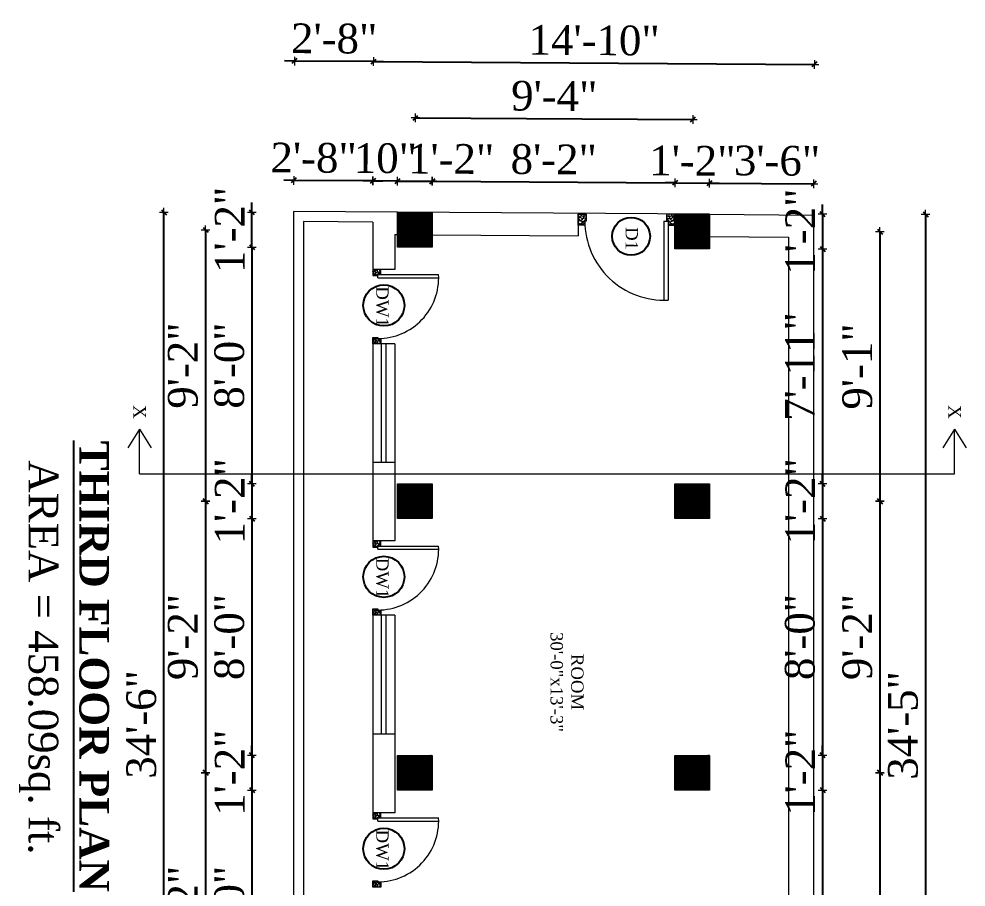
# Model space of a CAD drawing. Header units: inches. Extents: x 4069 to 291496, y -47643 to 12535.
# Drawn here: x 34035.5 to 34418, y 3508.3 to 3858.9 of the extents above; entities that cross this region are included whole.
import ezdxf

# ---------------------------------------------------------------- set-up
doc = ezdxf.new("R2010")
doc.units = ezdxf.units.IN
doc.header["$LTSCALE"] = 5
doc.header["$MEASUREMENT"] = 0
for name, color, linetype, lineweight in [('A-WALL', 7, 'Continuous', 9), ('Dimension', 7, 'Continuous', 18), ('DOOR', 62, 'Continuous', 0)]:
    doc.layers.add(name, color=color, linetype=linetype, lineweight=lineweight)
doc.layers.add('dim line', color=7, linetype='Continuous', lineweight=15, true_color=0xfab2b2)
doc.layers.add('TEXT', color=6, linetype='Continuous')
doc.layers.add('WALL', color=7, linetype='Continuous')
doc.styles.add('ordinary', font='times.ttf')
doc.dimstyles.new('Copy of 96', dxfattribs={"dimtxt": 7, "dimasz": 4, "dimexe": 0.5, "dimexo": 0.5, "dimgap": 3, "dimtad": 1, "dimdec": 1, "dimzin": 11, "dimdsep": 46, "dimlunit": 4, "dimtxsty": 'ordinary', "dimblk": 'OBLIQUE', "dimcen": 0.09, "dimse1": 1, "dimse2": 1, "dimclrt": 6, "dimazin": 0, "dimtfac": 1, "dimtdec": 1, "dimtix": 1, "dimtmove": 2, "dimatfit": 3, "dimldrblk": 'leader', "dimfxl": 0.5, "dimfxlon": 1, "dimtolj": 1, "dimtzin": 0, "dimarcsym": 0})
pattern_1 = [(315, (32698.64002, 28093.22477), (0.08838834765, 0.08838834765), [])]

# ---------------------------------------------------------------- blocks, each defined once
blk = doc.blocks.new('A$C27B36B59')
at = {"layer": 'DOOR'}
for p, q in [((0, 4), (0, 0)), ((2.5, 4), (0, 4)), ((2.5, 2.5), (2.5, 4)), ((0, 0), (3, 0)), ((3, 2.5), (2.5, 2.5)), ((3, 0), (3, 2.5))]:
    blk.add_line(p, q, dxfattribs=at)
for centre, radius, start, end in [((-1.4, -0.54), 4.75, 22.1411, 72.838), ((1.34, 2.09), 1.64, 45.138, 144.8948), ((2.21, 0.3), 2.49, 83.3149, 152.658), ((0.13, 0.37), 2.05, 349.4875, 93.6805), ((1.96, -0.47), 2.01, 58.7447, 166.495), ((-0.06, 0.32), 1.13, 343.542, 86.947), ((2.08, -0.4), 1.17, 38.2816, 160.1519)]:
    blk.add_arc(centre, radius, start, end, dxfattribs=at)
blk = doc.blocks.new('D2')
at = {"layer": 'DOOR'}
for p, q in [((74473.95, 24047.59), (74473.95, 24018.09)), ((74473.95, 24047.59), (74475.45, 24047.59)), ((74475.45, 24047.59), (74475.45, 24018.13))]:
    blk.add_line(p, q, dxfattribs=at)
blk.add_arc((74473.95, 24047.59), 29.5, 180, 272.9146, dxfattribs=at)
at = {"layer": 'DOOR', "xscale": -1, "rotation": 180}
blk.add_blockref('A$C27B36B59', (74441.95, 24050.09), dxfattribs=at)
at = {"layer": 'DOOR', "rotation": 180}
blk.add_blockref('A$C27B36B59', (74477.95, 24050.09), dxfattribs=at)
blk = doc.blocks.new('oblique')
at = {"color": 0, "lineweight": -2}
blk.add_line((0.25, 0.25), (-0.25, -0.25), dxfattribs=at)
at = {"layer": 'dim line', "lineweight": 9}
for p, q in [((-0.4375, 0), (0.4375, 0)), ((0, 0.4375), (0, -0.4375))]:
    blk.add_line(p, q, dxfattribs=at)
blk = doc.blocks.new('*D1446')
at = {"layer": 'A-WALL', "color": 0, "lineweight": -2, "ltscale": 50, "transparency": 16777216}
for p, q in [((34129.6, 3780.77), (34129.6, 3784.77)), ((34129.6, 3766.77), (34129.6, 3780.77)), ((34129.6, 3766.77), (34129.6, 3762.77))]:
    blk.add_line(p, q, dxfattribs=at)
at = {"layer": 'Defpoints', "color": 0, "ltscale": 50, "transparency": 16777216}
for p in [(34129.6, 3780.77), (34188.36, 3780.77, -58.17), (34188.36, 3766.77, -58.17)]:
    blk.add_point(p, dxfattribs=at)
at = {"layer": 'A-WALL', "color": 0, "lineweight": -2, "ltscale": 50, "transparency": 16777216, "xscale": 4, "yscale": 4, "zscale": 4}
for p, rotation in [((34129.6, 3780.77), 270), ((34129.6, 3766.77), 90)]:
    blk.add_blockref('oblique', p, dxfattribs=dict(at, rotation=rotation))
at = {"layer": 'A-WALL', "color": 6, "ltscale": 50, "transparency": 16777216, "insert": (34120.6, 3773.77), "char_height": 12, "attachment_point": 5, "rotation": 90, "style": 'ordinary'}
blk.add_mtext('\\A1;1\'-2"', dxfattribs=at)
blk = doc.blocks.new('_OBLIQUE')
at = {"color": 0, "linetype": 'ByBlock'}
blk.add_line((-0.5, -0.5), (0.5, 0.5), dxfattribs=at)
blk = doc.blocks.new('leader')
at = {"layer": 'Dimension'}
for p, q in [((0, -4.328), (0, 4.328)), ((-4.424, 0), (4.424, 0))]:
    blk.add_line(p, q, dxfattribs=at)
blk = doc.blocks.new('*D1447')
at = {"layer": 'A-WALL', "color": 0, "lineweight": -2, "ltscale": 5, "transparency": 16777216}
blk.add_line((34129.6, 3766.77), (34129.6, 3671.15), dxfattribs=at)
at = {"layer": 'Defpoints', "color": 0, "ltscale": 5, "transparency": 16777216}
for p in [(34188.36, 3766.77, -58.17), (34129.6, 3671.15), (34188.36, 3671.15, -58.17)]:
    blk.add_point(p, dxfattribs=at)
at = {"layer": 'A-WALL', "color": 0, "lineweight": -2, "ltscale": 5, "transparency": 16777216, "xscale": 4, "yscale": 4, "zscale": 4}
for p, rotation in [((34129.6, 3766.77), 90), ((34129.6, 3671.15), 270)]:
    blk.add_blockref('oblique', p, dxfattribs=dict(at, rotation=rotation))
at = {"layer": 'A-WALL', "color": 6, "ltscale": 5, "transparency": 16777216, "insert": (34120.5, 3718.96), "char_height": 12, "attachment_point": 5, "rotation": 90, "style": 'ordinary'}
blk.add_mtext('\\A1;8\'-0"', dxfattribs=at)
blk = doc.blocks.new('*D1448')
at = {"layer": 'A-WALL', "color": 0, "lineweight": -2, "ltscale": 5, "transparency": 16777216}
for p, q in [((34129.6, 3671.15), (34129.6, 3675.15)), ((34129.6, 3671.15), (34129.6, 3657.15)), ((34129.6, 3657.15), (34129.6, 3653.15))]:
    blk.add_line(p, q, dxfattribs=at)
at = {"layer": 'Defpoints', "color": 0, "ltscale": 5, "transparency": 16777216}
for p in [(34188.36, 3671.15, -58.17), (34129.6, 3657.15), (34188.36, 3657.15, -58.17)]:
    blk.add_point(p, dxfattribs=at)
at = {"layer": 'A-WALL', "color": 0, "lineweight": -2, "ltscale": 5, "transparency": 16777216, "xscale": 4, "yscale": 4, "zscale": 4}
for p, rotation in [((34129.6, 3671.15), 270), ((34129.6, 3657.15), 90)]:
    blk.add_blockref('oblique', p, dxfattribs=dict(at, rotation=rotation))
at = {"layer": 'A-WALL', "color": 6, "ltscale": 5, "transparency": 16777216, "insert": (34120.6, 3664.15), "char_height": 12, "attachment_point": 5, "rotation": 90, "style": 'ordinary'}
blk.add_mtext('\\A1;1\'-2"', dxfattribs=at)
blk = doc.blocks.new('*D1449')
at = {"layer": 'A-WALL', "color": 0, "lineweight": -2, "ltscale": 5, "transparency": 16777216}
blk.add_line((34129.6, 3657.15), (34129.6, 3561.53), dxfattribs=at)
at = {"layer": 'Defpoints', "color": 0, "ltscale": 5, "transparency": 16777216}
for p in [(34188.36, 3657.15, -58.17), (34129.6, 3561.53), (34188.36, 3561.53, -58.17)]:
    blk.add_point(p, dxfattribs=at)
at = {"layer": 'A-WALL', "color": 0, "lineweight": -2, "ltscale": 5, "transparency": 16777216, "xscale": 4, "yscale": 4, "zscale": 4}
for p, rotation in [((34129.6, 3657.15), 90), ((34129.6, 3561.53), 270)]:
    blk.add_blockref('oblique', p, dxfattribs=dict(at, rotation=rotation))
at = {"layer": 'A-WALL', "color": 6, "ltscale": 5, "transparency": 16777216, "insert": (34120.5, 3609.34), "char_height": 12, "attachment_point": 5, "rotation": 90, "style": 'ordinary'}
blk.add_mtext('\\A1;8\'-0"', dxfattribs=at)
blk = doc.blocks.new('*D1450')
at = {"layer": 'A-WALL', "color": 0, "lineweight": -2, "ltscale": 5, "transparency": 16777216}
for p, q in [((34129.6, 3561.53), (34129.6, 3565.53)), ((34129.6, 3561.53), (34129.6, 3547.53)), ((34129.6, 3547.53), (34129.6, 3543.53))]:
    blk.add_line(p, q, dxfattribs=at)
at = {"layer": 'Defpoints', "color": 0, "ltscale": 5, "transparency": 16777216}
for p in [(34188.36, 3561.53, -58.17), (34129.6, 3547.53), (34188.36, 3547.53, -58.17)]:
    blk.add_point(p, dxfattribs=at)
at = {"layer": 'A-WALL', "color": 0, "lineweight": -2, "ltscale": 5, "transparency": 16777216, "xscale": 4, "yscale": 4, "zscale": 4}
for p, rotation in [((34129.6, 3561.53), 270), ((34129.6, 3547.53), 90)]:
    blk.add_blockref('oblique', p, dxfattribs=dict(at, rotation=rotation))
at = {"layer": 'A-WALL', "color": 6, "ltscale": 5, "transparency": 16777216, "insert": (34120.6, 3554.53), "char_height": 12, "attachment_point": 5, "rotation": 90, "style": 'ordinary'}
blk.add_mtext('\\A1;1\'-2"', dxfattribs=at)
blk = doc.blocks.new('*D1451')
at = {"layer": 'A-WALL', "color": 0, "lineweight": -2, "ltscale": 5, "transparency": 16777216}
blk.add_line((34129.6, 3547.53), (34129.6, 3451.53), dxfattribs=at)
at = {"layer": 'Defpoints', "color": 0, "ltscale": 5, "transparency": 16777216}
for p in [(34188.36, 3547.53, -58.17), (34129.6, 3451.53), (34188.36, 3451.53)]:
    blk.add_point(p, dxfattribs=at)
at = {"layer": 'A-WALL', "color": 0, "lineweight": -2, "ltscale": 5, "transparency": 16777216, "xscale": 4, "yscale": 4, "zscale": 4}
for p, rotation in [((34129.6, 3547.53), 90), ((34129.6, 3451.53), 270)]:
    blk.add_blockref('oblique', p, dxfattribs=dict(at, rotation=rotation))
at = {"layer": 'A-WALL', "color": 6, "ltscale": 5, "transparency": 16777216, "insert": (34120.5, 3499.53), "char_height": 12, "attachment_point": 5, "rotation": 90, "style": 'ordinary'}
blk.add_mtext('\\A1;8\'-0"', dxfattribs=at)
blk = doc.blocks.new('*D1336')
at = {"layer": 'A-WALL', "color": 0, "lineweight": -2, "ltscale": 5, "transparency": 16777216}
blk.add_line((34110.85, 3773.77), (34110.85, 3664.15), dxfattribs=at)
at = {"layer": 'Defpoints', "color": 0, "ltscale": 5, "transparency": 16777216}
for p in [(34195.36, 3773.77, -58.17), (34110.85, 3664.15), (34195.36, 3664.15, -58.17)]:
    blk.add_point(p, dxfattribs=at)
at = {"layer": 'A-WALL', "color": 0, "lineweight": -2, "ltscale": 5, "transparency": 16777216, "xscale": 4, "yscale": 4, "zscale": 4}
for p, rotation in [((34110.85, 3773.77), 90), ((34110.85, 3664.15), 270)]:
    blk.add_blockref('oblique', p, dxfattribs=dict(at, rotation=rotation))
at = {"layer": 'A-WALL', "color": 6, "ltscale": 5, "transparency": 16777216, "insert": (34101.73, 3718.96), "char_height": 12, "attachment_point": 5, "rotation": 90, "style": 'ordinary'}
blk.add_mtext('\\A1;9\'-2"', dxfattribs=at)
blk = doc.blocks.new('*D1453')
at = {"layer": 'A-WALL', "color": 0, "lineweight": -2, "ltscale": 5, "transparency": 16777216}
blk.add_line((34110.85, 3664.15), (34110.85, 3554.53), dxfattribs=at)
at = {"layer": 'Defpoints', "color": 0, "ltscale": 5, "transparency": 16777216}
for p in [(34195.36, 3664.15, -58.17), (34110.85, 3554.53), (34195.36, 3554.53, -58.17)]:
    blk.add_point(p, dxfattribs=at)
at = {"layer": 'A-WALL', "color": 0, "lineweight": -2, "ltscale": 5, "transparency": 16777216, "xscale": 4, "yscale": 4, "zscale": 4}
for p, rotation in [((34110.85, 3664.15), 90), ((34110.85, 3554.53), 270)]:
    blk.add_blockref('oblique', p, dxfattribs=dict(at, rotation=rotation))
at = {"layer": 'A-WALL', "color": 6, "ltscale": 5, "transparency": 16777216, "insert": (34101.73, 3609.34), "char_height": 12, "attachment_point": 5, "rotation": 90, "style": 'ordinary'}
blk.add_mtext('\\A1;9\'-2"', dxfattribs=at)
blk = doc.blocks.new('*D1454')
at = {"layer": 'A-WALL', "color": 0, "lineweight": -2, "ltscale": 5, "transparency": 16777216}
blk.add_line((34110.85, 3554.53), (34110.85, 3444.53), dxfattribs=at)
at = {"layer": 'Defpoints', "color": 0, "ltscale": 5, "transparency": 16777216}
for p in [(34195.36, 3554.53, -58.17), (34110.85, 3444.53), (34195.36, 3444.53, -58.17)]:
    blk.add_point(p, dxfattribs=at)
at = {"layer": 'A-WALL', "color": 0, "lineweight": -2, "ltscale": 5, "transparency": 16777216, "xscale": 4, "yscale": 4, "zscale": 4}
for p, rotation in [((34110.85, 3554.53), 90), ((34110.85, 3444.53), 270)]:
    blk.add_blockref('oblique', p, dxfattribs=dict(at, rotation=rotation))
at = {"layer": 'A-WALL', "color": 6, "ltscale": 5, "transparency": 16777216, "insert": (34101.73, 3499.53), "char_height": 12, "attachment_point": 5, "rotation": 90, "style": 'ordinary'}
blk.add_mtext('\\A1;9\'-2"', dxfattribs=at)
blk = doc.blocks.new('*D1337')
at = {"layer": 'A-WALL', "color": 0, "lineweight": -2, "ltscale": 5, "transparency": 16777216}
blk.add_line((34094.04, 3367.19), (34094.04, 3780.86), dxfattribs=at)
at = {"layer": 'Defpoints', "color": 0, "ltscale": 5, "transparency": 16777216}
for p in [(34094.04, 3780.86), (34188.36, 3780.86, -58.17), (34298.7, 3367.19, -58)]:
    blk.add_point(p, dxfattribs=at)
at = {"layer": 'A-WALL', "color": 0, "lineweight": -2, "ltscale": 5, "transparency": 16777216, "xscale": 4, "yscale": 4, "zscale": 4}
for p, rotation in [((34094.04, 3780.86), 90), ((34094.04, 3367.19), 270)]:
    blk.add_blockref('oblique', p, dxfattribs=dict(at, rotation=rotation))
at = {"layer": 'A-WALL', "color": 6, "ltscale": 5, "transparency": 16777216, "insert": (34084.94, 3574.02), "char_height": 12, "attachment_point": 5, "rotation": 90, "style": 'ordinary'}
blk.add_mtext('\\A1;34\'-6"', dxfattribs=at)
blk = doc.blocks.new('*D1455')
at = {"layer": 'A-WALL', "color": 0, "lineweight": -2, "ltscale": 50, "transparency": 16777216}
for p, q in [((34360.07, 3780.04), (34360.07, 3784.04)), ((34360.07, 3780.04), (34360.07, 3766.04)), ((34360.07, 3766.04), (34360.07, 3762.04))]:
    blk.add_line(p, q, dxfattribs=at)
at = {"layer": 'Defpoints', "color": 0, "ltscale": 50, "transparency": 16777216}
for p in [(34314.36, 3780.04, -58.17), (34314.36, 3766.04, -58.17), (34360.07, 3766.04)]:
    blk.add_point(p, dxfattribs=at)
at = {"layer": 'A-WALL', "color": 0, "lineweight": -2, "ltscale": 50, "transparency": 16777216, "xscale": 4, "yscale": 4, "zscale": 4}
for p, rotation in [((34360.07, 3780.04), 270), ((34360.07, 3766.04), 90)]:
    blk.add_blockref('oblique', p, dxfattribs=dict(at, rotation=rotation))
at = {"layer": 'A-WALL', "color": 6, "ltscale": 50, "transparency": 16777216, "insert": (34351.07, 3773.04), "char_height": 12, "attachment_point": 5, "rotation": 90, "style": 'ordinary'}
blk.add_mtext('\\A1;1\'-2"', dxfattribs=at)
blk = doc.blocks.new('*D1456')
at = {"layer": 'A-WALL', "color": 0, "lineweight": -2, "ltscale": 5, "transparency": 16777216}
blk.add_line((34360.07, 3766.04), (34360.07, 3671.15), dxfattribs=at)
at = {"layer": 'Defpoints', "color": 0, "ltscale": 5, "transparency": 16777216}
for p in [(34314.36, 3766.04, -58.17), (34314.36, 3671.15, -58.17), (34360.07, 3671.15)]:
    blk.add_point(p, dxfattribs=at)
at = {"layer": 'A-WALL', "color": 0, "lineweight": -2, "ltscale": 5, "transparency": 16777216, "xscale": 4, "yscale": 4, "zscale": 4}
for p, rotation in [((34360.07, 3766.04), 90), ((34360.07, 3671.15), 270)]:
    blk.add_blockref('oblique', p, dxfattribs=dict(at, rotation=rotation))
at = {"layer": 'A-WALL', "color": 6, "ltscale": 5, "transparency": 16777216, "insert": (34350.95, 3718.59), "char_height": 12, "attachment_point": 5, "rotation": 90, "style": 'ordinary'}
blk.add_mtext('\\A1;7\'-11"', dxfattribs=at)
blk = doc.blocks.new('*D1338')
at = {"layer": 'A-WALL', "color": 0, "lineweight": -2, "ltscale": 5, "transparency": 16777216}
for p, q in [((34360.07, 3671.15), (34360.07, 3675.15)), ((34360.07, 3671.15), (34360.07, 3657.15)), ((34360.07, 3657.15), (34360.07, 3653.15))]:
    blk.add_line(p, q, dxfattribs=at)
at = {"layer": 'Defpoints', "color": 0, "ltscale": 5, "transparency": 16777216}
for p in [(34314.36, 3671.15, -58.17), (34314.36, 3657.15, -58.17), (34360.07, 3657.15)]:
    blk.add_point(p, dxfattribs=at)
at = {"layer": 'A-WALL', "color": 0, "lineweight": -2, "ltscale": 5, "transparency": 16777216, "xscale": 4, "yscale": 4, "zscale": 4}
for p, rotation in [((34360.07, 3671.15), 270), ((34360.07, 3657.15), 90)]:
    blk.add_blockref('oblique', p, dxfattribs=dict(at, rotation=rotation))
at = {"layer": 'A-WALL', "color": 6, "ltscale": 5, "transparency": 16777216, "insert": (34351.07, 3664.15), "char_height": 12, "attachment_point": 5, "rotation": 90, "style": 'ordinary'}
blk.add_mtext('\\A1;1\'-2"', dxfattribs=at)
blk = doc.blocks.new('*D1457')
at = {"layer": 'A-WALL', "color": 0, "lineweight": -2, "ltscale": 5, "transparency": 16777216}
blk.add_line((34360.07, 3657.15), (34360.07, 3561.53), dxfattribs=at)
at = {"layer": 'Defpoints', "color": 0, "ltscale": 5, "transparency": 16777216}
for p in [(34314.36, 3657.15, -58.17), (34314.36, 3561.53, -58.17), (34360.07, 3561.53)]:
    blk.add_point(p, dxfattribs=at)
at = {"layer": 'A-WALL', "color": 0, "lineweight": -2, "ltscale": 5, "transparency": 16777216, "xscale": 4, "yscale": 4, "zscale": 4}
for p, rotation in [((34360.07, 3657.15), 90), ((34360.07, 3561.53), 270)]:
    blk.add_blockref('oblique', p, dxfattribs=dict(at, rotation=rotation))
at = {"layer": 'A-WALL', "color": 6, "ltscale": 5, "transparency": 16777216, "insert": (34350.97, 3609.34), "char_height": 12, "attachment_point": 5, "rotation": 90, "style": 'ordinary'}
blk.add_mtext('\\A1;8\'-0"', dxfattribs=at)
blk = doc.blocks.new('*D1458')
at = {"layer": 'A-WALL', "color": 0, "lineweight": -2, "ltscale": 5, "transparency": 16777216}
for p, q in [((34360.07, 3561.53), (34360.07, 3565.53)), ((34360.07, 3561.53), (34360.07, 3547.53)), ((34360.07, 3547.53), (34360.07, 3543.53))]:
    blk.add_line(p, q, dxfattribs=at)
at = {"layer": 'Defpoints', "color": 0, "ltscale": 5, "transparency": 16777216}
for p in [(34314.36, 3561.53, -58.17), (34314.36, 3547.53, -58.17), (34360.07, 3547.53)]:
    blk.add_point(p, dxfattribs=at)
at = {"layer": 'A-WALL', "color": 0, "lineweight": -2, "ltscale": 5, "transparency": 16777216, "xscale": 4, "yscale": 4, "zscale": 4}
for p, rotation in [((34360.07, 3561.53), 270), ((34360.07, 3547.53), 90)]:
    blk.add_blockref('oblique', p, dxfattribs=dict(at, rotation=rotation))
at = {"layer": 'A-WALL', "color": 6, "ltscale": 5, "transparency": 16777216, "insert": (34351.07, 3554.53), "char_height": 12, "attachment_point": 5, "rotation": 90, "style": 'ordinary'}
blk.add_mtext('\\A1;1\'-2"', dxfattribs=at)
blk = doc.blocks.new('*D1339')
at = {"layer": 'A-WALL', "color": 0, "lineweight": -2, "ltscale": 5, "transparency": 16777216}
blk.add_line((34360.07, 3547.53), (34360.07, 3409.07), dxfattribs=at)
at = {"layer": 'Defpoints', "color": 0, "ltscale": 5, "transparency": 16777216}
for p in [(34314.36, 3547.53, -58.17), (34314.36, 3409.07, -58.17), (34360.07, 3409.07)]:
    blk.add_point(p, dxfattribs=at)
at = {"layer": 'A-WALL', "color": 0, "lineweight": -2, "ltscale": 5, "transparency": 16777216, "xscale": 4, "yscale": 4, "zscale": 4}
for p, rotation in [((34360.07, 3547.53), 90), ((34360.07, 3409.07), 270)]:
    blk.add_blockref('oblique', p, dxfattribs=dict(at, rotation=rotation))
at = {"layer": 'A-WALL', "color": 6, "ltscale": 5, "transparency": 16777216, "insert": (34350.97, 3478.3), "char_height": 12, "attachment_point": 5, "rotation": 90, "style": 'ordinary'}
blk.add_mtext('\\A1;11\'-6"', dxfattribs=at)
blk = doc.blocks.new('*D1340')
at = {"layer": 'A-WALL', "color": 0, "lineweight": -2, "ltscale": 5, "transparency": 16777216}
blk.add_line((34383.26, 3773.04), (34383.26, 3664.15), dxfattribs=at)
at = {"layer": 'Defpoints', "color": 0, "ltscale": 5, "transparency": 16777216}
for p in [(34307.36, 3773.04, -58.17), (34307.36, 3664.15, -58.17), (34383.26, 3664.15)]:
    blk.add_point(p, dxfattribs=at)
at = {"layer": 'A-WALL', "color": 0, "lineweight": -2, "ltscale": 5, "transparency": 16777216, "xscale": 4, "yscale": 4, "zscale": 4}
for p, rotation in [((34383.26, 3773.04), 90), ((34383.26, 3664.15), 270)]:
    blk.add_blockref('oblique', p, dxfattribs=dict(at, rotation=rotation))
at = {"layer": 'A-WALL', "color": 6, "ltscale": 5, "transparency": 16777216, "insert": (34374.14, 3718.59), "char_height": 12, "attachment_point": 5, "rotation": 90, "style": 'ordinary'}
blk.add_mtext('\\A1;9\'-1"', dxfattribs=at)
blk = doc.blocks.new('*D1460')
at = {"layer": 'A-WALL', "color": 0, "lineweight": -2, "ltscale": 5, "transparency": 16777216}
blk.add_line((34383.26, 3664.15), (34383.26, 3554.53), dxfattribs=at)
at = {"layer": 'Defpoints', "color": 0, "ltscale": 5, "transparency": 16777216}
for p in [(34307.36, 3664.15, -58.17), (34307.36, 3554.53, -58.17), (34383.26, 3554.53)]:
    blk.add_point(p, dxfattribs=at)
at = {"layer": 'A-WALL', "color": 0, "lineweight": -2, "ltscale": 5, "transparency": 16777216, "xscale": 4, "yscale": 4, "zscale": 4}
for p, rotation in [((34383.26, 3664.15), 90), ((34383.26, 3554.53), 270)]:
    blk.add_blockref('oblique', p, dxfattribs=dict(at, rotation=rotation))
at = {"layer": 'A-WALL', "color": 6, "ltscale": 5, "transparency": 16777216, "insert": (34374.14, 3609.34), "char_height": 12, "attachment_point": 5, "rotation": 90, "style": 'ordinary'}
blk.add_mtext('\\A1;9\'-2"', dxfattribs=at)
blk = doc.blocks.new('*D1461')
at = {"layer": 'A-WALL', "color": 0, "lineweight": -2, "ltscale": 5, "transparency": 16777216}
blk.add_line((34383.26, 3554.53), (34383.26, 3402.07), dxfattribs=at)
at = {"layer": 'Defpoints', "color": 0, "ltscale": 5, "transparency": 16777216}
for p in [(34307.36, 3554.53, -58.17), (34307.36, 3402.07, -58.17), (34383.26, 3402.07)]:
    blk.add_point(p, dxfattribs=at)
at = {"layer": 'A-WALL', "color": 0, "lineweight": -2, "ltscale": 5, "transparency": 16777216, "xscale": 4, "yscale": 4, "zscale": 4}
for p, rotation in [((34383.26, 3554.53), 90), ((34383.26, 3402.07), 270)]:
    blk.add_blockref('oblique', p, dxfattribs=dict(at, rotation=rotation))
at = {"layer": 'A-WALL', "color": 6, "ltscale": 5, "transparency": 16777216, "insert": (34374.16, 3478.3), "char_height": 12, "attachment_point": 5, "rotation": 90, "style": 'ordinary'}
blk.add_mtext('\\A1;12\'-8"', dxfattribs=at)
blk = doc.blocks.new('*D1341')
at = {"layer": 'A-WALL', "color": 0, "lineweight": -2, "ltscale": 5, "transparency": 16777216}
blk.add_line((34401.7, 3780.04), (34401.7, 3367.19), dxfattribs=at)
at = {"layer": 'Defpoints', "color": 0, "ltscale": 5, "transparency": 16777216}
for p in [(34314.36, 3780.04, -58.17), (34298.7, 3367.19, -58), (34401.7, 3367.19)]:
    blk.add_point(p, dxfattribs=at)
at = {"layer": 'A-WALL', "color": 0, "lineweight": -2, "ltscale": 5, "transparency": 16777216, "xscale": 4, "yscale": 4, "zscale": 4}
for p, rotation in [((34401.7, 3780.04), 90), ((34401.7, 3367.19), 270)]:
    blk.add_blockref('oblique', p, dxfattribs=dict(at, rotation=rotation))
at = {"layer": 'A-WALL', "color": 6, "ltscale": 5, "transparency": 16777216, "insert": (34392.59, 3573.61), "char_height": 12, "attachment_point": 5, "rotation": 90, "style": 'ordinary'}
blk.add_mtext('\\A1;34\'-5"', dxfattribs=at)
blk = doc.blocks.new('*D1342')
at = {"layer": 'A-WALL', "color": 0, "lineweight": -2, "ltscale": 50, "transparency": 16777216}
blk.add_line((34188.44, 3793.48), (34202.44, 3793.39), dxfattribs=at)
at = {"layer": 'Defpoints', "color": 0, "ltscale": 50, "transparency": 16777216}
for p in [(34202.44, 3793.39), (34188.36, 3780.86, -58.17), (34202.36, 3780.77, -58.17)]:
    blk.add_point(p, dxfattribs=at)
at = {"layer": 'A-WALL', "color": 0, "lineweight": -2, "ltscale": 50, "transparency": 16777216, "xscale": 4, "yscale": 4, "zscale": 4}
for p, rotation in [((34188.44, 3793.48), 179.6259071472626), ((34202.44, 3793.39), 359.6259071472626)]:
    blk.add_blockref('oblique', p, dxfattribs=dict(at, rotation=rotation))
at = {"layer": 'A-WALL', "color": 6, "ltscale": 50, "transparency": 16777216, "insert": (34210.05, 3802.44), "char_height": 12, "attachment_point": 5, "rotation": 359.6259, "style": 'ordinary'}
blk.add_mtext('\\A1;1\'-2"', dxfattribs=at)
blk = doc.blocks.new('*D1343')
at = {"layer": 'A-WALL', "color": 0, "lineweight": -2, "ltscale": 5, "transparency": 16777216}
blk.add_line((34202.44, 3793.39), (34300.44, 3792.75), dxfattribs=at)
at = {"layer": 'Defpoints', "color": 0, "ltscale": 5, "transparency": 16777216}
for p in [(34300.44, 3792.75), (34202.36, 3780.77, -58.17), (34300.36, 3780.04, -58.17)]:
    blk.add_point(p, dxfattribs=at)
at = {"layer": 'A-WALL', "color": 0, "lineweight": -2, "ltscale": 5, "transparency": 16777216, "xscale": 4, "yscale": 4, "zscale": 4}
for p, rotation in [((34202.44, 3793.39), 179.6259071471166), ((34300.44, 3792.75), 359.6259071471166)]:
    blk.add_blockref('oblique', p, dxfattribs=dict(at, rotation=rotation))
at = {"layer": 'A-WALL', "color": 6, "ltscale": 5, "transparency": 16777216, "insert": (34251.5, 3802.18), "char_height": 12, "attachment_point": 5, "rotation": 359.6259, "style": 'ordinary'}
blk.add_mtext('\\A1;8\'-2"', dxfattribs=at)
blk = doc.blocks.new('*D1462')
at = {"layer": 'A-WALL', "color": 0, "lineweight": -2, "ltscale": 5, "transparency": 16777216}
for p, q in [((34300.44, 3792.75), (34296.44, 3792.78)), ((34300.44, 3792.75), (34314.44, 3792.66)), ((34314.44, 3792.66), (34318.44, 3792.64))]:
    blk.add_line(p, q, dxfattribs=at)
at = {"layer": 'Defpoints', "color": 0, "ltscale": 5, "transparency": 16777216}
for p in [(34314.44, 3792.66), (34300.36, 3780.04, -58.17), (34314.36, 3780.04, -58.17)]:
    blk.add_point(p, dxfattribs=at)
at = {"layer": 'A-WALL', "color": 0, "lineweight": -2, "ltscale": 5, "transparency": 16777216, "xscale": 4, "yscale": 4, "zscale": 4}
for p, rotation in [((34300.44, 3792.75), 359.6259071471166), ((34314.44, 3792.66), 179.6259071471166)]:
    blk.add_blockref('oblique', p, dxfattribs=dict(at, rotation=rotation))
at = {"layer": 'A-WALL', "color": 6, "ltscale": 5, "transparency": 16777216, "insert": (34307.5, 3801.71), "char_height": 12, "attachment_point": 5, "rotation": 359.6259, "style": 'ordinary'}
blk.add_mtext('\\A1;1\'-2"', dxfattribs=at)
blk = doc.blocks.new('*D1344')
at = {"layer": 'A-WALL', "color": 0, "lineweight": -2, "ltscale": 5, "transparency": 16777216}
blk.add_line((34195.66, 3819.02), (34307.66, 3818.29), dxfattribs=at)
at = {"layer": 'Defpoints', "color": 0, "ltscale": 5, "transparency": 16777216}
for p in [(34307.66, 3818.29), (34195.36, 3773.77, -58.17), (34307.36, 3773.04, -58.17)]:
    blk.add_point(p, dxfattribs=at)
at = {"layer": 'A-WALL', "color": 0, "lineweight": -2, "ltscale": 5, "transparency": 16777216, "xscale": 4, "yscale": 4, "zscale": 4}
for p, rotation in [((34195.66, 3819.02), 179.6259071471166), ((34307.66, 3818.29), 359.6259071471166)]:
    blk.add_blockref('oblique', p, dxfattribs=dict(at, rotation=rotation))
at = {"layer": 'A-WALL', "color": 6, "ltscale": 5, "transparency": 16777216, "insert": (34251.72, 3827.78), "char_height": 12, "attachment_point": 5, "rotation": 359.6259, "style": 'ordinary'}
blk.add_mtext('\\A1;9\'-4"', dxfattribs=at)
blk = doc.blocks.new('*D1345')
at = {"layer": 'A-WALL', "color": 0, "lineweight": -2, "ltscale": 5, "transparency": 16777216}
blk.add_line((34178.76, 3841.75), (34356.76, 3840.59), dxfattribs=at)
at = {"layer": 'Defpoints', "color": 0, "ltscale": 5, "transparency": 16777216}
for p in [(34356.76, 3840.59), (34178.36, 3780.92, -58.17), (34356.36, 3779.76, -58.17)]:
    blk.add_point(p, dxfattribs=at)
at = {"layer": 'A-WALL', "color": 0, "lineweight": -2, "ltscale": 5, "transparency": 16777216, "xscale": 4, "yscale": 4, "zscale": 4}
for p, rotation in [((34178.76, 3841.75), 179.6259071471166), ((34356.76, 3840.59), 359.6259071471166)]:
    blk.add_blockref('oblique', p, dxfattribs=dict(at, rotation=rotation))
at = {"layer": 'A-WALL', "color": 6, "ltscale": 5, "transparency": 16777216, "insert": (34267.82, 3850.27), "char_height": 12, "attachment_point": 5, "rotation": 359.6259, "style": 'ordinary'}
blk.add_mtext('\\A1;14\'-10"', dxfattribs=at)
blk = doc.blocks.new('*D1465')
at = {"layer": 'A-WALL', "color": 0, "lineweight": -2, "ltscale": 5, "transparency": 16777216}
blk.add_line((34314.44, 3792.66), (34356.44, 3792.39), dxfattribs=at)
at = {"layer": 'Defpoints', "color": 0, "ltscale": 5, "transparency": 16777216}
for p in [(34356.44, 3792.39), (34314.36, 3780.04, -58.17), (34356.36, 3779.76, -58)]:
    blk.add_point(p, dxfattribs=at)
at = {"layer": 'A-WALL', "color": 0, "lineweight": -2, "ltscale": 5, "transparency": 16777216, "xscale": 4, "yscale": 4, "zscale": 4}
for p, rotation in [((34314.44, 3792.66), 179.6259071471166), ((34356.44, 3792.39), 359.6259071471166)]:
    blk.add_blockref('oblique', p, dxfattribs=dict(at, rotation=rotation))
at = {"layer": 'A-WALL', "color": 6, "ltscale": 5, "transparency": 16777216, "insert": (34341.7, 3801.63), "char_height": 12, "attachment_point": 5, "rotation": 359.6259, "style": 'ordinary'}
blk.add_mtext('\\A1;3\'-6"', dxfattribs=at)
blk = doc.blocks.new('*D1351')
at = {"layer": 'A-WALL', "color": 0, "lineweight": -2, "ltscale": 5, "transparency": 16777216}
for p, q in [((34178.44, 3793.55), (34174.44, 3793.58)), ((34188.44, 3793.48), (34178.44, 3793.55)), ((34188.44, 3793.48), (34192.44, 3793.46))]:
    blk.add_line(p, q, dxfattribs=at)
at = {"layer": 'Defpoints', "color": 0, "ltscale": 5, "transparency": 16777216}
for p in [(34178.44, 3793.55), (34178.36, 3780.92, -58.17), (34188.36, 3780.86, -58.17)]:
    blk.add_point(p, dxfattribs=at)
at = {"layer": 'A-WALL', "color": 0, "lineweight": -2, "ltscale": 5, "transparency": 16777216, "xscale": 4, "yscale": 4, "zscale": 4}
for p, rotation in [((34178.44, 3793.55), 359.6259071471166), ((34188.44, 3793.48), 179.6259071471166)]:
    blk.add_blockref('oblique', p, dxfattribs=dict(at, rotation=rotation))
at = {"layer": 'A-WALL', "color": 6, "ltscale": 5, "transparency": 16777216, "insert": (34183.5, 3802.62), "char_height": 12, "attachment_point": 5, "rotation": 359.6259, "style": 'ordinary'}
blk.add_mtext('\\A1;10"', dxfattribs=at)
blk = doc.blocks.new('*D1466')
at = {"layer": 'A-WALL', "color": 0, "lineweight": -2, "ltscale": 5, "transparency": 16777216}
for p, q in [((34146.44, 3793.76), (34142.44, 3793.79)), ((34178.44, 3793.55), (34146.44, 3793.76)), ((34178.44, 3793.55), (34182.44, 3793.52))]:
    blk.add_line(p, q, dxfattribs=at)
at = {"layer": 'Defpoints', "color": 0, "ltscale": 5, "transparency": 16777216}
for p in [(34146.44, 3793.76), (34146.36, 3781.13, -58), (34178.36, 3780.92, -58.17)]:
    blk.add_point(p, dxfattribs=at)
at = {"layer": 'A-WALL', "color": 0, "lineweight": -2, "ltscale": 5, "transparency": 16777216, "xscale": 4, "yscale": 4, "zscale": 4}
for p, rotation in [((34146.44, 3793.76), 359.6259071471166), ((34178.44, 3793.55), 179.6259071471166)]:
    blk.add_blockref('oblique', p, dxfattribs=dict(at, rotation=rotation))
at = {"layer": 'A-WALL', "color": 6, "ltscale": 5, "transparency": 16777216, "insert": (34154.52, 3802.8), "char_height": 12, "attachment_point": 5, "rotation": 359.6259, "style": 'ordinary'}
blk.add_mtext('\\A1;2\'-8"', dxfattribs=at)
blk = doc.blocks.new('*D1355')
at = {"layer": 'A-WALL', "color": 0, "lineweight": -2, "ltscale": 5, "transparency": 16777216}
for p, q in [((34146.76, 3841.96), (34142.76, 3841.98)), ((34178.76, 3841.75), (34146.76, 3841.96)), ((34178.76, 3841.75), (34182.76, 3841.72))]:
    blk.add_line(p, q, dxfattribs=at)
at = {"layer": 'Defpoints', "color": 0, "ltscale": 5, "transparency": 16777216}
for p in [(34146.76, 3841.96), (34146.36, 3781.13, -58.17), (34178.36, 3780.92, -58.17)]:
    blk.add_point(p, dxfattribs=at)
at = {"layer": 'A-WALL', "color": 0, "lineweight": -2, "ltscale": 5, "transparency": 16777216, "xscale": 4, "yscale": 4, "zscale": 4}
for p, rotation in [((34146.76, 3841.96), 359.6259071471166), ((34178.76, 3841.75), 179.6259071471166)]:
    blk.add_blockref('oblique', p, dxfattribs=dict(at, rotation=rotation))
at = {"layer": 'A-WALL', "color": 6, "ltscale": 5, "transparency": 16777216, "insert": (34162.82, 3850.96), "char_height": 12, "attachment_point": 5, "rotation": 359.6259, "style": 'ordinary'}
blk.add_mtext('\\A1;2\'-8"', dxfattribs=at)

msp = doc.modelspace()

# ---------------------------------------------------------------- hatches: boundary and pattern name
at = {"layer": 'A-WALL', "ltscale": 5}
h = msp.add_hatch(dxfattribs=at)
h.set_pattern_fill('ANSI31', color=256, angle=270)
h.set_pattern_definition(pattern_1)
h.paths.add_polyline_path([(34202.36116, 3780.76786), (34188.36116, 3780.76786), (34188.36116, 3766.76786), (34202.36116, 3766.76786)])
h = msp.add_hatch(dxfattribs=at)
h.set_pattern_fill('ANSI31', color=256, angle=270)
h.set_pattern_definition(pattern_1)
h.paths.add_polyline_path([(34314.36116, 3766.03659), (34314.36116, 3780.03659), (34300.36116, 3780.03659), (34300.36116, 3775.70325), (34300.36116, 3766.03659)])
h = msp.add_hatch(dxfattribs=at)
h.set_pattern_fill('ANSI31', color=256, angle=270)
h.set_pattern_definition(pattern_1)
h.paths.add_polyline_path([(34188.36116, 3671.14675), (34188.36116, 3657.14675), (34202.36116, 3657.14675), (34202.36116, 3671.14675)])
h = msp.add_hatch(dxfattribs=at)
h.set_pattern_fill('ANSI31', color=256, angle=270)
h.set_pattern_definition(pattern_1)
h.paths.add_polyline_path([(34314.36116, 3657.14675), (34314.36116, 3671.14675), (34300.36116, 3671.14675), (34300.36116, 3657.14675)])
h = msp.add_hatch(dxfattribs=at)
h.set_pattern_fill('ANSI31', color=256, angle=270)
h.set_pattern_definition(pattern_1)
h.paths.add_polyline_path([(34202.36116, 3561.52563), (34188.36116, 3561.52563), (34188.36116, 3547.52563), (34202.36116, 3547.52563)])
h = msp.add_hatch(dxfattribs=at)
h.set_pattern_fill('ANSI31', color=256, angle=270)
h.set_pattern_definition(pattern_1)
h.paths.add_polyline_path([(34300.36116, 3561.52563), (34300.36116, 3547.52563), (34314.36116, 3547.52563), (34314.36116, 3561.52563)])

# ---------------------------------------------------------------- linework, layer by layer
for p, q in [((34146.36116, 3781.1335), (34146.36116, 3464.29903)), ((34314.36116, 3780.03659), (34146.36116, 3781.1335)), ((34261.36129, 3780.38264), (34261.36129, 3771.38244)), ((34314.36116, 3780.03659), (34356.36116, 3779.76236)), ((34356.36116, 3779.76236), (34356.36116, 3469.85145)), ((34150.36116, 3777.1073), (34150.36116, 3466.49278)), ((34178.36116, 3776.92448), (34150.36116, 3777.1073)), ((34178.36116, 3776.92448), (34178.36116, 3757.76786)), ((34187.36116, 3771.86561), (34187.36116, 3757.76786)), ((34187.36116, 3771.86561), (34188.36116, 3771.85908)), ((34202.36116, 3771.76767), (34261.36129, 3771.38244)), ((34314.3024, 3771.03678), (34346.36116, 3770.82746)), ((34346.36116, 3770.82746), (34346.36116, 3470.42545)), ((34187.36116, 3757.76786), (34178.36116, 3757.76786)), ((34178.36116, 3727.76786), (34178.36116, 3648.14675)), ((34187.36116, 3727.76786), (34178.36116, 3727.76786)), ((34181.86116, 3679.76786), (34181.86116, 3727.76786)), ((34183.86116, 3679.76786), (34183.86116, 3727.76786)), ((34187.36116, 3727.76786), (34187.36116, 3648.14675)), ((34084.15727, 3693.20199), (34079.47807, 3685.77283)), ((34084.15727, 3675.20199), (34084.15727, 3693.20199)), ((34084.15727, 3693.20199), (34088.83648, 3685.77283)), ((34413.36116, 3693.20199), (34408.68195, 3685.77283)), ((34413.36116, 3675.20199), (34413.36116, 3693.20199)), ((34413.36116, 3693.20199), (34418.04037, 3685.77283)), ((34187.36116, 3679.76786), (34178.36116, 3679.76786)), ((34187.36116, 3679.76786), (34178.36116, 3679.76786)), ((34084.15727, 3675.20199), (34413.36116, 3675.20199)), ((34187.36116, 3648.14675), (34178.36116, 3648.14675)), ((34178.36116, 3618.14675), (34178.36116, 3538.33619)), ((34187.36116, 3618.14675), (34178.36116, 3618.14675)), ((34181.86116, 3570.14675), (34181.86116, 3618.14675)), ((34183.86116, 3570.14675), (34183.86116, 3618.14675)), ((34187.36116, 3618.14675), (34187.36116, 3538.33619)), ((34187.36116, 3570.14675), (34178.36116, 3570.14675)), ((34187.36116, 3538.33619), (34178.36116, 3538.33619))]:
    msp.add_line(p, q, dxfattribs=at)
at = {"layer": 'A-WALL', "ltscale": 5, "elevation": -0.16904}
for points in [[(34202.36116, 3780.76786), (34202.36116, 3766.76786), (34188.36116, 3766.76786), (34188.36116, 3780.76786)], [(34314.36116, 3780.03659), (34314.36116, 3766.03659), (34300.36116, 3766.03659), (34300.36116, 3780.03659)], [(34202.36116, 3671.14675), (34202.36116, 3657.14675), (34188.36116, 3657.14675), (34188.36116, 3671.14675)], [(34314.36116, 3671.14675), (34314.36116, 3657.14675), (34300.36116, 3657.14675), (34300.36116, 3671.14675)], [(34202.36116, 3561.52563), (34202.36116, 3547.52563), (34188.36116, 3547.52563), (34188.36116, 3561.52563)], [(34314.36116, 3561.52563), (34314.36116, 3547.52563), (34300.36116, 3547.52563), (34300.36116, 3561.52563)]]:
    msp.add_lwpolyline(points, close=True, dxfattribs=at)
at = {"layer": 'TEXT'}
for centre, radius in [((34282.75799, 3771.15283, -0.16904), 7.64038), ((34182.86116, 3743.24163, -0.16904), 8.29786), ((34182.86116, 3633.62052, -0.16904), 8.29786), ((34182.86116, 3523.80996, -0.16904), 8.29786)]:
    msp.add_circle(centre, radius, dxfattribs=at)

# ---------------------------------------------------------------- block references
at = {"layer": 'WALL', "color": 2, "linetype": 'ByBlock', "xscale": 1.083333333326322, "yscale": 1.083333333326322, "zscale": 1.083333333326322}
msp.add_blockref('D2', (-46384.086, -22274.22532, -0.16904), dxfattribs=at)
at = {"layer": 'WALL', "color": 2, "linetype": 'ByBlock', "xscale": 0.8332999999984168, "yscale": 0.8333000000000084, "zscale": 0.8333, "rotation": 89.99999999999999}
for p in [(54219.29942, -58304.70889, -0.16904), (54219.29942, -58414.33001, -0.16904), (54219.29942, -58524.14056, -0.16904)]:
    msp.add_blockref('D2', p, dxfattribs=at)

# ---------------------------------------------------------------- texts
at = {"layer": 'TEXT', "style": 'ordinary'}
for s, rotation, p in [('D1', 269.5142373, (34280.55674, 3774.87907, -0.16904)), ('DW1', 270.0003881, (34179.79704, 3750.95405, -0.16904)), ('X', 270, (34081.74242, 3702.98369, -0.16904)), ('X', 270, (34410.94631, 3702.98369, -0.16904)), ('DW1', 270.0003881, (34179.79704, 3641.33293, -0.16904)), ('DW1', 270.0003881, (34179.79704, 3531.52238, -0.16904))]:
    msp.add_text(s, height=5, rotation=rotation, dxfattribs=at).set_placement(p)
at = {"layer": 'TEXT', "char_height": 12, "width": 219.8150831, "attachment_point": 8, "rotation": 269.9996119, "style": 'ordinary'}
for s, insert in [('{\\fTimes New Roman|b1|i0|c0|p18;\\LTHIRD FLOOR PLAN}', (34059.72289, 3597.49314, 58)), ('AREA = 458.09sq. ft.', (34035.48213, 3601.0779, 58))]:
    msp.add_mtext(s, dxfattribs=dict(at, insert=insert))
at = {"layer": 'TEXT', "insert": (34250.14121, 3591.152, 58), "char_height": 5, "attachment_point": 8, "rotation": 269.9996119, "style": 'ordinary'}
msp.add_mtext_dynamic_manual_height_columns('ROOM\\P30\'-0"x13\'-3"', width=101.5687276, gutter_width=1720.71691, heights=[0], dxfattribs=at)

# ---------------------------------------------------------------- dimensions: what is measured, and where the dimension line sits
at = {"layer": 'A-WALL', "ltscale": 5}
for base, p1, p2, angle, picture, middle in [((34146.7583, 3841.95797, 58), (34178.36116, 3780.92456, -0.16904), (34146.36116, 3781.1335, -0.16904), 179.6259071, '*D1355', (34162.81774, 3850.95713, 58)), ((34356.7583, 3840.58683, 58), (34178.36116, 3780.92456, -0.16904), (34356.36116, 3779.76236, -0.16904), 179.6259071, '*D1345', (34267.81774, 3850.27156, 58)), ((34307.65664, 3818.29166, 58), (34195.36116, 3773.76786, -0.16904), (34307.36116, 3773.03659, -0.16904), 179.6259071, '*D1344', (34251.7162, 3827.77822, 58)), ((34178.4436, 3793.55018, 58), (34188.36116, 3780.85927, -0.16904), (34178.36116, 3780.92456, -0.16904), 179.6259071, '*D1351', (34183.50304, 3802.62116, 58)), ((34300.44419, 3792.75361, 58), (34202.36116, 3780.76786, -0.16904), (34300.36116, 3780.03659, -0.16904), 179.6259071, '*D1343', (34251.50334, 3802.17717, 58)), ((34314.4436, 3792.6622, 58), (34300.36116, 3780.03659, -0.16904), (34314.36116, 3780.03659, -0.16904), 179.6259071, '*D1462', (34307.50266, 3801.70771, 58)), ((34094.04452, 3780.85927, 58), (34298.70039, 3367.18859), (34188.36116, 3780.85927, -0.16904), 270, '*D1337', (34084.9407, 3574.02393, 58)), ((34401.69626, 3367.18859, 58), (34314.36116, 3780.03659, -0.16904), (34298.70039, 3367.18859), 270, '*D1341', (34392.59244, 3573.61259, 58)), ((34110.85178, 3664.14675, 58), (34195.36116, 3773.76786, -0.16904), (34195.36116, 3664.14675, -0.16904), 270, '*D1336', (34101.73065, 3718.9573, 58)), ((34383.26346, 3664.14675, 58), (34307.36116, 3773.03659, -0.16904), (34307.36116, 3664.14675, -0.16904), 270, '*D1340', (34374.14234, 3718.59167, 58)), ((34129.60457, 3671.14675, 58), (34188.36116, 3766.76786, -0.16904), (34188.36116, 3671.14675, -0.16904), 270, '*D1447', (34120.50075, 3718.9573, 58)), ((34360.07028, 3671.14675, 58), (34314.36116, 3766.03659, -0.16904), (34314.36116, 3671.14675, -0.16904), 270, '*D1456', (34350.94916, 3718.59167, 58)), ((34129.60457, 3657.14675, 58), (34188.36116, 3671.14675, -0.16904), (34188.36116, 3657.14675, -0.16904), 270, '*D1448', (34120.60457, 3664.14675, 58)), ((34360.07028, 3657.14675, 58), (34314.36116, 3671.14675, -0.16904), (34314.36116, 3657.14675, -0.16904), 270, '*D1338', (34351.07028, 3664.14675, 58)), ((34110.85178, 3554.52563, 58), (34195.36116, 3664.14675, -0.16904), (34195.36116, 3554.52563, -0.16904), 270, '*D1453', (34101.73065, 3609.33619, 58)), ((34383.26346, 3554.52563, 58), (34307.36116, 3664.14675, -0.16904), (34307.36116, 3554.52563, -0.16904), 270, '*D1460', (34374.14234, 3609.33619, 58)), ((34129.60457, 3561.52563, 58), (34188.36116, 3657.14675, -0.16904), (34188.36116, 3561.52563, -0.16904), 270, '*D1449', (34120.50075, 3609.33619, 58)), ((34360.07028, 3561.52563, 58), (34314.36116, 3657.14675, -0.16904), (34314.36116, 3561.52563, -0.16904), 270, '*D1457', (34350.96646, 3609.33619, 58)), ((34129.60457, 3547.52563, 58), (34188.36116, 3561.52563, -0.16904), (34188.36116, 3547.52563, -0.16904), 270, '*D1450', (34120.60457, 3554.52563, 58)), ((34360.07028, 3547.52563, 58), (34314.36116, 3561.52563, -0.16904), (34314.36116, 3547.52563, -0.16904), 270, '*D1458', (34351.07028, 3554.52563, 58)), ((34110.85178, 3444.52563, 58), (34195.36116, 3554.52563, -0.16904), (34195.36116, 3444.52563, -0.16904), 270, '*D1454', (34101.73065, 3499.52563, 58)), ((34383.26346, 3402.07201, 58), (34307.36116, 3554.52563, -0.16904), (34307.36116, 3402.07201, -0.16904), 270, '*D1461', (34374.15964, 3478.29882, 58)), ((34129.60457, 3451.52563, 58), (34188.36116, 3547.52563, -0.16904), (34188.36116, 3451.52563, 58), 270, '*D1451', (34120.50075, 3499.52563, 58)), ((34360.07028, 3409.07201, 58), (34314.36116, 3547.52563, -0.16904), (34314.36116, 3409.07201, -0.16904), 270, '*D1339', (34350.96646, 3478.29882, 58))]:
    dim = msp.add_linear_dim(base=base, p1=p1, p2=p2, angle=angle, dimstyle='Copy of 96', override={"dimtxt": 12, "dimdec": 0, "dimblk": 'oblique', "dimtdec": 0, "dimarcsym": 1}, dxfattribs=at)
    dim.commit()
    dim.dimension.update_dxf_attribs({"geometry": picture, "text_midpoint": middle})
for base, p1, p2, picture, middle in [((34146.4436, 3793.75912, 58), (34178.36116, 3780.92456, -0.16904), (34146.36116, 3781.1335), '*D1466', (34154.52422, 3802.80398, 58)), ((34356.4436, 3792.38797, 58), (34314.36116, 3780.03659, -0.16904), (34356.36116, 3779.76236), '*D1465', (34341.69744, 3801.62872, 58))]:
    dim = msp.add_linear_dim(base=base, p1=p1, p2=p2, angle=179.6259071, dimstyle='Copy of 96', override={"dimtxt": 12, "dimdec": 0, "dimblk": 'oblique', "dimtdec": 0, "dimarcsym": 1}, dxfattribs=at)
    dim.commit()
    dim.dimension.update_dxf_attribs({"geometry": picture, "text_midpoint": middle, "dimtype": 160})
at = {"layer": 'A-WALL', "ltscale": 50}
dim = msp.add_linear_dim(base=(34202.4436, 3793.39348, 58), p1=(34188.36116, 3780.85927, -0.16904), p2=(34202.36116, 3780.76786, -0.16904), angle=359.6259071, dimstyle='Copy of 96', override={"dimtxt": 12, "dimdec": 0, "dimblk": 'oblique', "dimtdec": 0, "dimarcsym": 1}, dxfattribs=at)
dim.commit()
dim.dimension.update_dxf_attribs({"geometry": '*D1342', "text_midpoint": (34210.05489, 3802.43899, 58), "dimtype": 161})
for base, p1, p2, picture, middle in [((34129.60457, 3780.76786, 58), (34188.36116, 3766.76786, -0.16904), (34188.36116, 3780.76786, -0.16904), '*D1446', (34120.60457, 3773.76786, 58)), ((34360.07028, 3766.03659, 58), (34314.36116, 3780.03659, -0.16904), (34314.36116, 3766.03659, -0.16904), '*D1455', (34351.07028, 3773.03659, 58))]:
    dim = msp.add_linear_dim(base=base, p1=p1, p2=p2, angle=270, dimstyle='Copy of 96', override={"dimtxt": 12, "dimdec": 0, "dimblk": 'oblique', "dimtdec": 0, "dimarcsym": 1}, dxfattribs=at)
    dim.commit()
    dim.dimension.update_dxf_attribs({"geometry": picture, "text_midpoint": middle})

doc.saveas('drawing.dxf')
